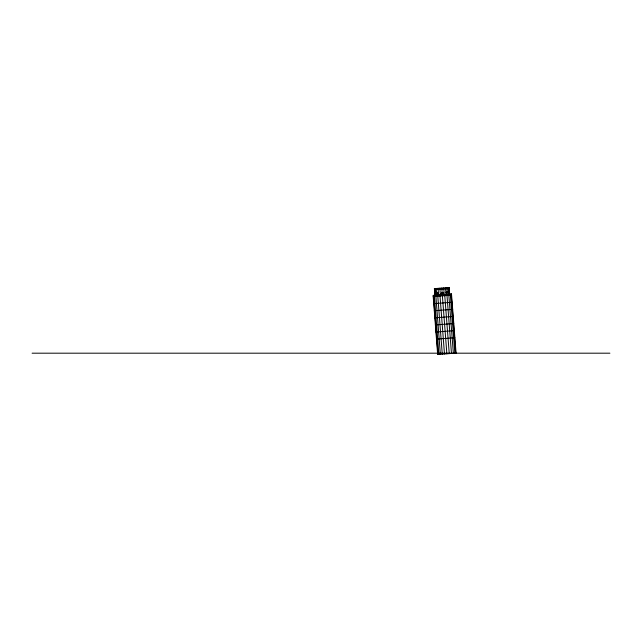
<?xml version="1.0" encoding="UTF-8"?>
<svg xmlns="http://www.w3.org/2000/svg" width="642" height="642" viewBox="0 0 642 642"><rect width="100%" height="100%" fill="white"/><g stroke="black" fill="none" stroke-linecap="round" stroke-linejoin="round"><path stroke-width="0.96" d="M449.528 292.174L449.665 294.67M441.343 295.312C439.28 292.126 444.898 291.693 443.349 295.159M441.64 295.288L441.495 293.266L442.354 292.624M438.157 293.418L436.311 293.779L436.456 295.689M449.047 292.134L449.569 292.07L449.248 287.488L434.337 288.643L434.963 293.217M437.555 293.017L436.504 293.177L436.311 293.779M434.706 293.242L435.019 295.802M446.816 294.887C444.986 291.757 449.617 291.34 448.228 294.782M447.225 292.279L447.065 287.656M434.417 289.751L449.328 288.595M447.418 292.262L446.27 292.327L447.546 292.222M442.041 292.672L442.771 292.696M436.367 293.458L438.197 293.314M442.466 292.72L443.044 292.937M446.15 292.704L447.98 292.559M442.828 293.057L443.197 293.25M446.254 293.017L448.084 292.872M437.074 295.641L437.876 295.577C438.101 292.583 435.284 292.11 436.52 288.475M433.198 296.572L451.591 295.151M433.743 303.666L452.137 302.246M434.289 310.752L452.682 309.34M434.835 317.846L453.228 316.434M435.38 324.94L453.774 323.528M435.934 332.034L454.327 330.622M436.48 339.128L454.873 337.716M446.27 292.327L447.482 292.254M32.1 353.188L609.9 353.188M442.145 292.672L441.792 288.065M451.182 294.012L455.748 353.116M450.267 294.076L454.825 353.188M448.991 287.512L449.52 294.349M448.244 287.568L453.364 353.301M446.896 294.341L451.462 353.445M445.516 287.776L446.046 294.614M444.681 294.509L449.239 353.614M443.718 287.913L444.248 294.758M442.9 293.274L443.044 295.184M442.298 294.694L446.864 353.798M439.858 288.218L440.388 295.055M439.922 294.879L444.481 353.983M438.061 288.354L438.59 295.192M437.708 295.047L442.266 354.151M435.332 288.563L435.862 295.4M435.798 295.2L440.356 354.304M434.586 288.619L435.116 295.456M434.337 295.312L438.895 354.416M433.422 295.376L437.98 354.488M451.495 293.988L433.109 295.4L437.667 354.512L456.061 353.092L451.495 293.988"/></g></svg>
